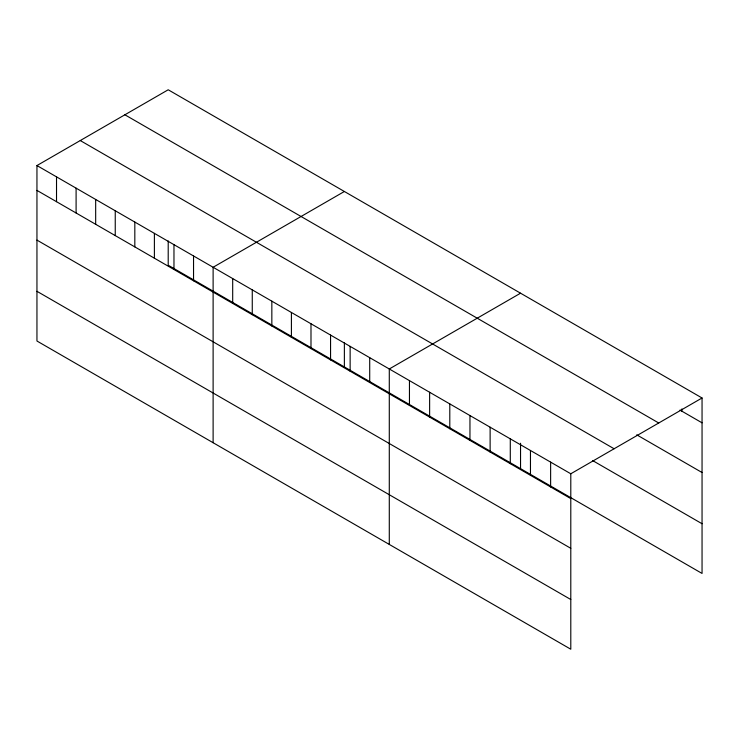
<?xml version="1.0" encoding="UTF-8"?>
<svg xmlns="http://www.w3.org/2000/svg" width="739" height="739" viewBox="0 0 739 739"><rect width="100%" height="100%" fill="white"/><g stroke="black" fill="none" stroke-linecap="round" stroke-linejoin="round"><path stroke-width="1.11" d="M36.95 165.554L570.794 473.773L570.794 649.221L36.95 341.012L36.95 165.554L168.206 89.779L702.05 397.988L702.05 573.446L168.206 265.227L168.206 240.932M344.374 191.484L213.118 267.269L213.118 442.716M520.542 293.198L389.287 368.973L389.287 544.431M570.794 473.773L702.05 397.988M679.963 410.071L702.05 422.828M124.891 114.785L658.735 422.994M636.75 434.828L702.05 472.526M80.265 140.549L614.109 448.767M592.567 460.536L702.05 523.739M36.95 190.394L570.794 498.603M36.95 240.101L570.794 548.31M36.95 291.305L570.794 599.523M681.885 408.926L681.885 411.18M550.629 462.124L550.629 486.964M530.463 450.485L530.463 475.316M520.542 443.243L520.542 468.646M510.289 438.837L510.289 463.676M490.123 427.197L490.123 452.028M469.958 415.549L469.958 440.389M449.792 403.91L449.792 428.749M429.627 392.261L429.627 417.101M409.452 380.622L409.452 405.462M369.712 357.676L369.712 382.516M350.138 346.379L350.138 371.209M344.374 342.637L344.374 366.941M330.564 335.072L330.564 359.911M310.99 323.774L310.99 348.614M291.415 312.477L291.415 337.307M271.841 301.17L271.841 326.01M252.267 289.873L252.267 314.703M232.693 278.566L232.693 303.406M193.544 255.971L193.544 280.802M173.97 244.664L173.97 269.504M154.396 233.367L154.396 258.197M134.821 222.06L134.821 246.9M115.247 210.763L115.247 235.602M95.673 199.465L95.673 224.296M76.099 188.159L76.099 212.998M56.524 176.861L56.524 201.692"/></g></svg>
